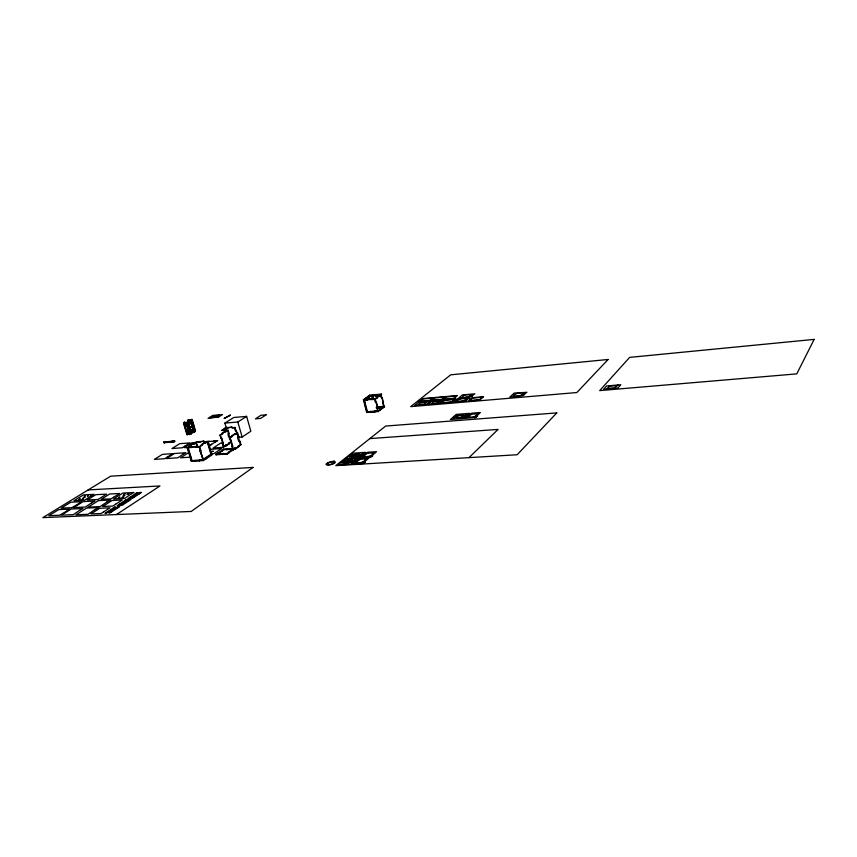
<?xml version="1.0" encoding="UTF-8"?>
<svg xmlns="http://www.w3.org/2000/svg" width="857" height="857" viewBox="0 0 857 857"><rect width="100%" height="100%" fill="white"/><g stroke="black" fill="none" stroke-linecap="round" stroke-linejoin="round"><path stroke-width="1.29" d="M191.282 426.732L191.025 427.418L191.143 426.84M188.047 424.376L188.336 424.826M187.833 424.997L187.951 424.954M191.24 426.797L190.49 427.289L191.154 426.925M188.444 423.604L188.561 422.008M189.558 422.608L188.861 420.187L187.747 420.862L188.465 423.262M185.23 424.686L185.498 425.276M191.09 426.657L190.618 427.193M193.628 428.789L193.832 429.453M189.515 431.51L189.815 432.014L189.558 431.414M187.619 424.654L187.758 424.461M187.64 432.121L187.212 431.532M187.479 424.965L187.565 424.536M187.329 431.564L187.308 432.099M193.757 429.453L193.746 428.832M189.718 422.715L189.268 422.105M185.53 425.254L184.63 424.665L184.705 425.361M185.005 424.686L184.769 425.351M213.136 451.296L211.561 451.725L213.125 451.168M208.626 443.551L207.865 443.915M189.526 422.072L189.665 422.758M604.217 389.303L603.66 389.26L606.595 385.971L620.832 384.739L617.972 388.039L604.314 389.292M191.807 422.565C192.729 421.88 192.022 421.923 191.657 422.587M111.046 511.672L111.796 511.425M111.806 511.533L111.131 511.768M107.254 512.1L108.003 511.854L107.307 512.197M468.983 457.638L498.088 429.411L369.838 438.602M186.965 423.09L188.079 422.415L191.325 433.256L190.211 433.942L186.505 423.133L189.751 433.985L190.522 434.392L189.9 433.888M463.123 416.952L464.301 416.684M465.008 415.281L466.176 415.024M464.323 416.823L463.637 417.005M466.197 415.163L465.747 415.377M455.463 416.031L455.892 415.881M454.746 417.573L454.06 417.755M456.588 415.966L455.485 416.17M453.557 417.702L454.285 417.52M476.074 417.327L475.389 417.605L477.488 416.277L476.588 416.159L480.359 412.506L471.511 413.213L464.912 418.195M475.999 417.273L474.36 417.68L474.853 417.359M189.343 431.403L189.911 431.51M463.562 416.834L462.876 417.059L463.455 416.781M133.296 497.199L134.003 496.985M134.013 497.103L133.371 497.306M130.06 497.499L130.767 497.285L130.082 497.606M122.658 504.28L123.376 504.055M123.397 504.162L122.722 504.387M119.959 504.43L119.359 504.602M119.294 504.494L120.012 504.27M139.327 493.643L138.652 493.857M128.807 500.649L128.143 500.852M138.609 493.739L139.316 493.536M135.385 494.05L136.092 493.836M136.038 493.986L135.427 494.157M128.1 500.734L128.818 500.52M124.747 500.949L125.465 500.734M116.648 508.019L117.366 507.805M125.454 500.863L124.811 501.066M117.377 507.912L116.681 508.137M112.878 508.458L113.595 508.233M113.585 508.362L112.931 508.576M414.981 405.436L418.462 402.254L430.557 401.205L426.69 404.343L415.099 405.415M374.723 411.242L374.863 411.821L374.723 411.242L378.258 410.942L380.112 409.528L378.398 411.531L366.667 412.506L363.432 399.726L369.699 395.163L381.376 394.091L381.515 394.681L376.662 397.927L376.523 397.337L381.376 394.091M382.565 407.653L384.397 406.261L384.536 406.839L379.715 410.16L382.029 407.707L382.704 408.243M188.819 424.858L191.175 423.058L191.154 420.562L192.268 419.898L195.471 430.685L194.368 431.371L191.154 420.562M378.998 408.446L378.312 407.911L378.998 408.446L379.522 407.364M376.084 407.75L384.397 406.261M377.187 407.514L377.712 410.985L377.187 407.514L384.536 406.839M377.112 407.075L383.861 406.304L382.329 397.927C379.78 398.901 380.722 390.096 381.793 397.98M379.105 407.311L378.194 408.007L379.64 407.268M378.462 408.5L379.662 407.943M380.883 406.561L380.754 407.354M370.46 412.003L370.31 411.424L370.46 412.003L375.152 411.606M383.582 406.518L383.058 403.069M376.898 407.728L377.723 407.461L376.437 402.329C373.866 403.304 374.809 394.434 375.902 402.372M382.779 403.283L383.593 403.026M366.807 411.714L370.031 411.639M378.001 410.771L367.053 411.885L366.239 408.639M375.612 402.586L376.437 402.329M381.515 398.184L382.329 397.927M368.371 396.48L368.51 397.059L368.371 396.48L363.582 400.315L367.096 400.005C366.432 398.398 372.656 397.841 371.799 399.576L375.334 399.266L377.198 397.873L376.523 397.337M363.432 399.726L375.184 398.676L377.059 397.294M371.799 399.576L371.788 398.312L373.009 397.755L373.159 398.344M375.42 396.33L376.48 395.195L376.63 395.784M377.583 394.627L377.723 395.206L377.583 394.627L372.913 395.056L373.202 396.095M371.809 398.987L372.741 398.301M376.223 395.741L375.302 396.416L375.805 395.698M372.345 398.944L373.009 397.755M375.837 396.373L376.48 395.195M368.906 399.244L369.838 398.559L369.035 398.119L369.71 398.655M372.399 396.684L373.32 396.009L372.516 395.559L371.992 396.641M364.696 403.358L365.993 408.468M371.788 398.312L372.474 397.809M375.28 395.741L375.955 395.248M372.913 395.056L373.341 395.431L371.842 396.063M368.489 399.201L369.035 398.119M367.096 400.005L367.235 399.201M368.349 398.623L369.56 398.066M368.371 399.298L369.303 398.612M372.795 396.052L371.863 396.727L372.377 396.009M367.985 397.102L369.849 395.741L373.341 395.431M370.374 395.698L364.118 400.262L364.943 403.529M171.818 441.334L172.428 441.259M171.978 441.88L172.161 441.794M229.74 415.474L229.162 415.527M223.634 453.717L226.976 453.482L229.312 451.918L229.483 452.507L227.148 454.071L223.806 454.306L223.988 453.482L223.806 454.306M232.397 449.85L234.689 448.307L234.861 448.886L228.969 452.539L228.798 451.95L231.883 449.882L232.558 450.428M230.79 439.555L232.75 446.165L231.893 446.433L232.836 449.7L235.129 448.168L235.804 448.714L235.129 448.168M235.3 448.747L240.935 444.569L240.003 441.323C238.439 442.491 236.575 435.988 238.546 436.224L237.614 432.967L234.829 434.499L234.657 433.91L234.829 434.499M232.836 449.7L235.632 448.125M238.171 446.122L240.935 444.569M235.804 448.714L238.846 446.668L238.675 446.09M234.861 448.886L226.762 449.679L226.591 449.089L234.689 448.307M216.039 454.842L221.995 451.178L221.824 450.6L215.868 454.253L216.039 454.842L224.159 454.06M226.762 449.679L226.944 448.864L223.634 449.1L221.32 450.632L221.995 451.178M231.893 446.433L232.75 446.165M239.157 441.591L240.003 441.323M210.201 417.937L210.747 417.777M221.492 451.221L223.806 449.679L227.116 449.443M215.868 454.253L223.988 453.482M238.257 437.327L242.124 437.027L250.844 431.242L246.623 416.373L233.779 417.488L224.898 423.101L226.698 429.314M202.884 459.556L210.104 454.799M210.34 450.643L211.475 454.489L203.013 459.77L199.167 446.808L205.123 442.576L205.294 443.165L205.123 442.576M230.404 441.291C232.783 441.987 225.562 434.253 229.023 433.449L228.101 430.246L225.327 431.746L225.166 431.167L225.327 431.746M237.689 436.481L238.546 436.224M205.926 458.152L206.098 458.741L205.926 458.152L203.152 459.973L199.338 460.23L199.51 460.82L199.338 460.23M205.594 458.774L211.829 454.253M225.659 431.125L219.981 435.185L220.924 438.42L221.77 438.152L223.249 443.23L222.402 443.498L223.334 446.722L225.627 445.212L226.291 445.747L223.002 447.333L213.147 448.05L220.774 443.058L223.516 442.855M228.658 443.208L231.401 441.676L225.787 445.779L225.627 445.212M223.334 446.722L226.119 445.169M230.587 442.33L228.326 443.819L229.312 443.744L229.151 443.176M239.467 436.459L238.085 437.659M193.65 443.444L193.821 444.033L193.65 443.444L187.276 447.9L191.325 461.366L203.334 460.563L212 454.831L208.037 441.409L205.294 443.165M226.291 445.747L229.312 443.744M116.456 514.554L159.98 485.951L88.164 489.915M232.268 436.459L229.451 438.013L235.161 433.867M235.332 434.456L237.614 432.967M195.482 460.873L194.935 460.53L199.885 460.573M222.402 443.498L223.249 443.23M231.765 436.502L231.594 435.913L234.657 433.91M195.846 447.054L195.3 446.701L195.471 447.29L199.67 446.776L200.827 450.675L199.949 450.943L203.527 459.738L191.154 460.777L194.935 460.53M202.37 455.86L201.491 456.128M235.857 430.589C234.507 422.865 233.747 431.489 236.35 430.557L238.042 436.256M235.514 430.814L236.35 430.557M209.344 445.769L216.939 440.852L203.88 441.923L203.709 441.344L204.245 441.698M209.483 445.961L211.636 444.29M220.924 438.42L221.77 438.152M228.187 433.717L229.023 433.449M367.374 458.923L366.817 459.084M213.757 441.098L217.764 440.594L214.668 442.319M208.68 445.308L210.19 450.439M200.827 450.675L199.949 450.943M366.721 458.923L367.342 458.752M219.981 435.185L222.777 433.663M225.83 431.703L228.101 430.246M232.183 427.622C230.715 426.85 233.5 428.532 234.936 427.397M225.691 431.607L224.77 428.414L232.011 427.043M204.791 443.208L207.18 441.676L210.972 454.521M224.898 423.101L237.828 422.008L246.623 416.373M195.471 447.29L199.295 447.011L202.091 445.222M222.284 433.706L222.113 433.128L225.166 431.167M209.536 441.419L206.248 441.473M188.819 451.532L187.651 447.665L195.675 446.465M196.874 446.39L197.731 446.122L196.874 446.39L195.728 442.544L204.073 441.109M226.559 427.225L221.427 430.493L226.334 430.096M227.512 428.189L227.694 427.407M189.268 452.239L180.559 457.809L191.047 457.092M201.588 445.265L201.406 444.665L204.619 442.619M187.276 447.9L191.443 447.386M355.119 462.801L355.751 462.63M355.773 462.812L355.184 462.962M190.586 446.079L188.154 447.622L192.022 460.509M193.821 444.033L196.232 442.512L197.367 446.347M191.068 447.622L191.261 446.797M199.499 442.255L199.692 441.441M199.338 442.191L192.064 442.748L184.33 447.622L189.193 447.461M362.554 456.749L363.175 456.588M363.218 456.749L362.629 456.91M190.093 446.111L189.911 445.533L193.146 443.487M193.318 444.076L196.092 442.319L199.863 442.03M362.554 462.341L363.186 462.18M363.229 462.341L362.618 462.512M225.155 418.034L225.241 418.13M369.935 456.278L370.567 456.117M370.61 456.278L370.031 456.438M359.319 459.384L359.94 459.223M359.919 459.416L359.404 459.545M366.667 453.407L367.278 453.246M367.267 453.439L372.549 452.614L371.981 453.085C376.127 452.271 369.785 457.145 367.899 456.427L364.675 457.07L365.253 456.599L363.625 456.481L366.775 453.567M190.522 434.392L191.175 433.353M194.057 431.317L194.678 431.821L195.321 430.782M186.944 434.124L187.105 434.67L188.219 433.588M191.122 431.553L191.282 432.099L192.386 431.017M187.415 434.724L192.696 431.467M189.751 433.985L190.865 433.288L187.629 422.458L186.505 423.133M193.918 431.403L195.021 430.728L191.807 419.93L190.693 420.605L193.918 431.403L194.678 431.821M189.911 434.52L195.171 431.264M186.43 431.939L188.433 431.778L194.389 428.114L192.621 422.18L186.655 425.8L184.641 425.972L187.629 424.161M173.2 441.516L174.346 440.819L173.371 442.062L173.2 441.516L164.105 442.223L164.276 442.769L165.422 442.062L174.507 441.366M191.368 430.375L186.901 432.999L184.362 424.536L189.676 421.333M174.646 440.873L173.982 441.933L163.976 442.705L163.805 442.169L174.646 440.873L173.982 441.933M186.215 426.283L185.133 422.672L183.548 423.39L186.794 434.22L187.908 433.535L187.19 431.125M189.151 432.817L194.668 429.539L189.151 432.817L186.622 424.344L192.161 421.119L186.622 424.344L190.49 427.932M187.651 431.092L188.369 433.492L187.255 434.188L184.009 423.347L185.133 422.672M164.105 442.223L165.262 441.526L165.422 442.062M163.976 442.705L164.651 441.655M166.033 441.773L166.59 441.612M166.579 441.73L166.097 441.88M166.204 442.319L166.761 442.158M166.697 442.298L166.237 442.426M184.737 425.79L186.858 424.504M190.04 422.576L189.322 420.155L188.208 420.819L188.926 423.219M186.494 422.49L187.769 421.955L186.655 423.037L187.769 421.955M190.843 420.508L191.497 419.48L192.118 419.984M190.683 419.973L191.957 419.437M184.823 422.212L183.698 423.294L184.362 422.255L184.983 422.758L184.362 422.255M187.897 420.766L188.551 419.737L189.172 420.241M187.737 420.23L189.011 419.694M374.027 452.925L374.627 452.775M374.67 452.935L374.059 453.085M467.397 417.198L467.965 417.059M467.997 417.23L467.483 417.348M474.853 416.609L475.431 416.481M475.442 416.641L474.885 416.77M470.729 414.21L471.286 414.081M471.339 414.242L470.825 414.37M190.061 434.435L191.325 433.256L189.89 430.878L193.65 428.939M478.677 413.685L478.227 413.781M478.152 413.62L478.72 413.492M459.952 398.955L456.502 400.712L457.531 400.626C455.903 402.147 463.616 401.322 464.815 400.005L466.947 398.966L465.919 399.051L466.208 398.409L459.448 398.966M614.876 387.996L615.465 387.889M615.508 388.05L614.94 388.167M606.585 388.703L607.163 388.596M607.195 388.757L606.638 388.874M617.286 385.243L617.886 385.136M617.886 385.307L617.329 385.404M609.027 385.961L609.606 385.843M609.627 386.014L609.07 386.121M222.799 430.139L226.248 429.807M190.511 427.322L190.854 427.525M188.015 432.314L194.014 430.182M454.049 417.477L453.299 417.809L454.724 417.434M207.833 443.487L208.594 443.423M456.62 415.774L456.203 415.859M226.548 427.632L222.488 430.214M465.394 415.441L465.051 415.431M378.001 395.002L381.515 394.681M370.095 395.902L380.701 394.938M365.864 398.301L365.478 398.933M376.662 397.927L377.198 397.873M375.077 399.094L364.407 400.058L367.342 411.671M189.322 420.155L188.551 419.737M192.268 419.898L191.497 419.48M187.747 420.862L188.197 420.187M190.693 420.605L191.143 419.93M187.929 422.501L187.308 421.998M186.655 423.037L186.955 422.458M379.576 409.571L380.112 409.528M379.715 410.16L380.251 410.117M190.468 426.561L190.65 427.107M227.351 427.622L231.669 427.268M227.855 427.975L225.112 428.2L225.552 431.425M192.536 430.932L192.086 431.596M195.471 430.685L194.871 430.814L195.482 431.317M231.84 427.836L234.593 427.611M190.972 431.649L191.572 431.521L191.282 432.099M188.369 433.492L187.929 434.167M186.794 434.22L187.404 434.092L187.105 434.67M465.147 418.12L464.644 418.43L474.617 417.445M163.805 442.169L164.426 442.673M174.817 441.419L174.196 440.916M199.327 441.676L203.709 441.344M203.88 441.923L207.683 441.634L208.819 445.501M190.897 447.033L195.3 446.701M210.801 449.293L221.663 448.511L213.907 453.632L211.722 453.792M208.776 456.674L209.097 456.053M189.515 427.043L194.389 428.114M191.54 427.182L191.861 426.411L191.475 427.043M165.101 441.612L165.272 442.158M173.36 441.43L173.521 441.976M188.936 451.735L191.518 460.541M188.112 424.922L189.89 430.878M186.655 425.8L188.433 431.778M184.673 422.705L185.755 426.315M191.914 421.141L194.421 429.561M199.295 447.011L203.334 460.563M191.175 423.058L192.954 429.003M196.092 442.319L197.239 446.154M223.634 449.1L223.806 449.679M219.542 453.782L219.713 454.371M219.188 454.028L219.36 454.606M218.717 452.657L218.889 453.246M218.214 452.7L218.385 453.278M231.015 448.779L231.176 449.357M226.976 453.482L227.148 454.071M220.474 435.152L221.417 438.388M222.895 443.455L223.838 446.679M221.267 438.195L222.745 443.273M228.68 433.674L230.908 441.248M232.397 446.401L233.34 449.668M227.608 430.289L228.53 433.492M230.297 439.587L232.236 446.208M231.883 449.882L232.054 450.471M231.358 448.543L231.529 449.132M238.203 436.449L239.66 441.559M239.499 441.366L240.431 444.601M236.007 430.771L237.089 434.542M237.828 422.008L242.124 437.027M372.324 398.259L372.474 398.848M369.699 395.163L369.849 395.741M368.874 398.569L369.024 399.158M379.533 395.463L379.672 396.041M378.998 395.505L379.137 396.095M382.029 407.707L382.179 408.286M378.987 407.407L379.126 407.986M375.184 398.676L375.334 399.266M376.148 402.533L377.434 407.675M378.258 410.942L378.398 411.531M382.051 398.13L383.315 403.24M186.537 431.864L187.083 431.596L186.547 431.799M188.669 422.415L189.536 422.747L188.669 422.415M124.704 495.453L122.937 496.021L124.694 495.485M356.448 455.431L354.627 455.881L356.448 455.431M349.003 461.43L347.16 461.869L348.992 461.452M84.886 497.274L83.14 497.799L84.832 497.36M814.15 339.393L796.774 373.877L599.707 390.599L629.649 357.38L814.15 339.393M617.276 385.639L614.769 387.9L607.217 388.36L609.756 386.1L617.276 385.639M608.106 359.479L576.847 392.538L410.717 406.636L450.707 374.83L608.106 359.479M556.793 412.892L517.146 454.746L335.805 465.651L385.629 426.058L556.793 412.892M525.737 392.902L523.509 395.538L509.872 397.07L514.179 393.063L526.884 392.324L525.737 392.902M521.913 394.649C520.702 396.02 512.872 396.845 514.275 395.302L513.193 395.398L515.303 394.349C516.535 392.988 524.28 392.142 522.931 393.684L524.013 393.588L521.913 394.649M477.767 413.877L474.928 416.448L469.625 417.445L470.097 417.016C466.047 417.97 471.586 413.31 473.418 414.038L477.767 413.877M465.297 416.941L463.562 418.495L450.386 419.512L456.245 414.402L469.315 413.363L464.698 416.984L465.297 416.941M464.162 416.748L464.162 416.748M462.094 415.206L460.263 415.356A3.449 0.975 -12.9 0 0 456.577 417.338A3.449 0.975 -12.9 0 0 461.58 416.941A3.449 0.975 -12.9 0 0 462.094 415.206M462.812 414.574L462.544 414.82A4.553 1.296 -12.9 0 1 462.223 417.059A4.553 1.296 -12.9 0 1 455.506 417.595A4.553 1.296 -12.9 0 1 460.712 414.959L462.812 414.574M482.395 397.262L479.695 399.651L469.507 400.519L472.239 398.141L482.395 397.262M483.466 396.727L479.641 400.101L468.425 401.065L472.303 397.691L483.466 396.727M471.832 396.427L458.731 398.023L462.405 394.916L474.853 393.824L471.254 396.48L471.832 396.427M468.672 398.28L466.165 400.894L453.589 401.965L457.327 398.805L469.84 397.723L468.672 398.28M471.532 394.649C462.501 401.847 456.835 393.974 471.532 394.649M455.678 398.944L451.714 402.297L440.777 403.229L442.512 401.794L441.869 402.694L451.8 401.847L454.606 399.48L444.697 400.337L443.08 401.322L444.794 399.887L455.678 398.944M456.374 396.041L453.61 398.366L443.755 399.223L444.387 398.334L442.673 399.748L453.524 398.816L457.445 395.516L446.647 396.47L444.944 397.873L446.551 396.909L456.374 396.041M439.587 403.251L427.857 404.247L431.714 401.108L443.947 400.048L439.587 403.251M365.275 461.998L363.229 463.476L352.077 464.151L360.433 458.206L369.281 457.649L364.439 461.837L365.275 461.998M372.634 455.935L370.631 457.381L359.565 458.077L367.749 452.25L376.523 451.682L371.799 455.774L372.634 455.935M444.579 397.08L441.773 399.394L432.024 400.24L434.863 397.927L444.579 397.08M440.144 400.915L437.809 402.854L431.66 403.379L434.028 401.451L440.144 400.915M445.661 396.555L441.676 399.844L430.942 400.765L434.97 397.487L445.661 396.555M366.314 459.181L362.725 462.137L357.24 463.134L357.84 462.651C353.652 463.444 360.122 458.527 362.029 459.234L365.264 458.591L364.675 459.073L366.314 459.181M432.635 398.13L429.786 400.433L420.134 401.28L423.026 398.966L432.635 398.13M433.717 397.605L429.678 400.883L419.052 401.804L423.144 398.537L433.717 397.605M352.559 462.116L350.792 462.48L352.559 462.116M354.927 460.209L353.159 460.563L354.927 460.209M360.004 456.095L358.247 456.449L360.004 456.095M362.318 454.231L360.572 454.585L362.318 454.231M426.775 402.072L424.397 404.001L418.323 404.515L420.723 402.597L426.775 402.072M355.494 460.091L350.995 464.183L337.851 464.976L345.21 459.127L358.258 458.302L355.494 460.091M362.875 454.114L358.494 458.12L345.446 458.934L352.634 453.214L365.585 452.367L362.875 454.114M350.631 460.263L348.799 460.38A3.632 1.082 -14.7 0 0 344.578 462.598A3.632 1.082 -14.7 0 0 349.581 462.287A3.632 1.082 -14.7 0 0 350.631 460.263M351.541 459.534L351.188 459.813A4.788 1.425 -14.7 0 1 350.159 462.459A4.788 1.425 -14.7 0 1 343.453 462.876A4.788 1.425 -14.7 0 1 349.367 459.93L351.541 459.534M358.044 454.296L356.233 454.414A3.589 1.061 -14.5 0 0 352.077 456.599A3.589 1.061 -14.5 0 0 357.037 456.278A3.589 1.061 -14.5 0 0 358.044 454.296M358.933 453.589L358.601 453.856A4.735 1.393 -14.5 0 1 357.626 456.438A4.735 1.393 -14.5 0 1 350.963 456.867A4.735 1.393 -14.5 0 1 356.78 453.974L358.933 453.589M341.568 462.791L342.993 462.705L341.568 462.791M343.968 460.884L345.382 460.798L343.968 460.884M349.099 456.792L350.513 456.706L349.099 456.792M351.434 454.928L352.848 454.842L351.434 454.928M333.255 461.891L331.445 461.998A3.61 1.061 -14.9 0 0 327.203 464.205A3.61 1.061 -14.9 0 0 332.13 463.905A3.61 1.061 -14.9 0 0 333.255 461.891M334.176 461.162L333.823 461.441A4.767 1.403 -14.9 0 1 332.698 464.076A4.767 1.403 -14.9 0 1 326.078 464.483A4.767 1.403 -14.9 0 1 332.023 461.548L334.176 461.162M253.029 467.419L191.175 511.458L42.85 517.607L110.607 476.203L253.029 467.419M266.099 414.831L260.657 418.398L255.44 418.848L260.914 415.281L266.099 414.831M118.395 506.691L108.775 512.947L110.028 512.893L119.637 506.637L118.395 506.691M129.15 499.727L120.419 505.534L122.326 505.191L131.035 499.385L129.15 499.727M140.269 492.486L131.11 498.431L132.342 498.367L141.491 492.421L140.269 492.486M114.624 507.13L104.983 513.375L106.225 513.322L115.866 507.076L114.624 507.13M125.797 499.952L117.055 505.748L118.952 505.405L127.682 499.599L125.797 499.952M136.402 493.064L127.864 498.731L129.739 498.388L138.266 492.721L136.402 493.064M130.714 494.275L124.768 498.41L113.627 498.956L122.862 493.064L133.96 492.486L130.714 494.275M190.361 456.685L190.361 456.685M123.622 496.953L122.101 497.628L123.622 496.953M128.764 493.643L127.264 494.318L128.764 493.643M119.841 497.146L118.834 497.788L119.841 497.146M125.004 493.846L124.008 494.478L125.004 493.846M103.622 511.908L101.126 513.514L90.917 513.911L99.819 508.265L109.985 507.837L103.622 511.908M115.631 504.227L112.76 506.058L102.604 506.498L112.149 500.445L122.251 499.974L115.631 504.227M94.848 509.679L88.078 514.296L75.919 514.811L86.6 508.083L98.694 507.537L94.848 509.679M106.707 502.106L100.119 506.605L88.035 507.151L98.459 500.606L110.467 500.006L106.707 502.106M183.055 454.242L177.924 457.777L166.376 458.581L174.432 453.503L185.915 452.689L183.055 454.242M113.499 497.349L111.11 498.849L101.169 499.32L109.696 493.986L119.584 493.503L113.499 497.349M167.222 457.156L164.79 458.688L154.335 459.406L162.455 454.36L172.846 453.621L167.222 457.156M184.619 446.293L182.284 447.772L171.946 448.532L179.745 443.68L190.018 442.898L184.619 446.293M230.394 415.131L224.245 418.398L230.394 415.131M91.603 502.834L85.389 507.023L73.509 507.569L83.129 501.602L94.956 501.024L91.603 502.834M79.647 510.365L73.263 514.661L61.297 515.164L71.174 509.047L83.065 508.501L79.647 510.365M94.795 499.62L87.264 499.974L95.845 494.671L106.579 494.146L98.041 499.47L94.795 499.62M79.123 503.434L71.87 507.644L61.126 508.147L70.81 502.213L81.501 501.688L79.123 503.434M90.735 496.117L84.639 500.177L73.948 500.702L83.397 494.918L94.024 494.36L90.735 496.117M218.631 416.984L208.047 418.312L212.729 415.441L222.52 414.574L218.631 416.984M67.082 510.922L59.647 515.239L48.849 515.689L58.779 509.604L69.535 509.122L67.082 510.922M83.204 498.763L82.176 499.406L83.204 498.763M88.464 495.517L87.446 496.149L88.464 495.517M219.167 415.345L216.307 417.113L211.4 417.541L214.271 415.774L219.167 415.345M80.076 498.924L79.037 499.567L80.076 498.924M85.346 495.678L84.318 496.31L85.346 495.678"/></g></svg>
